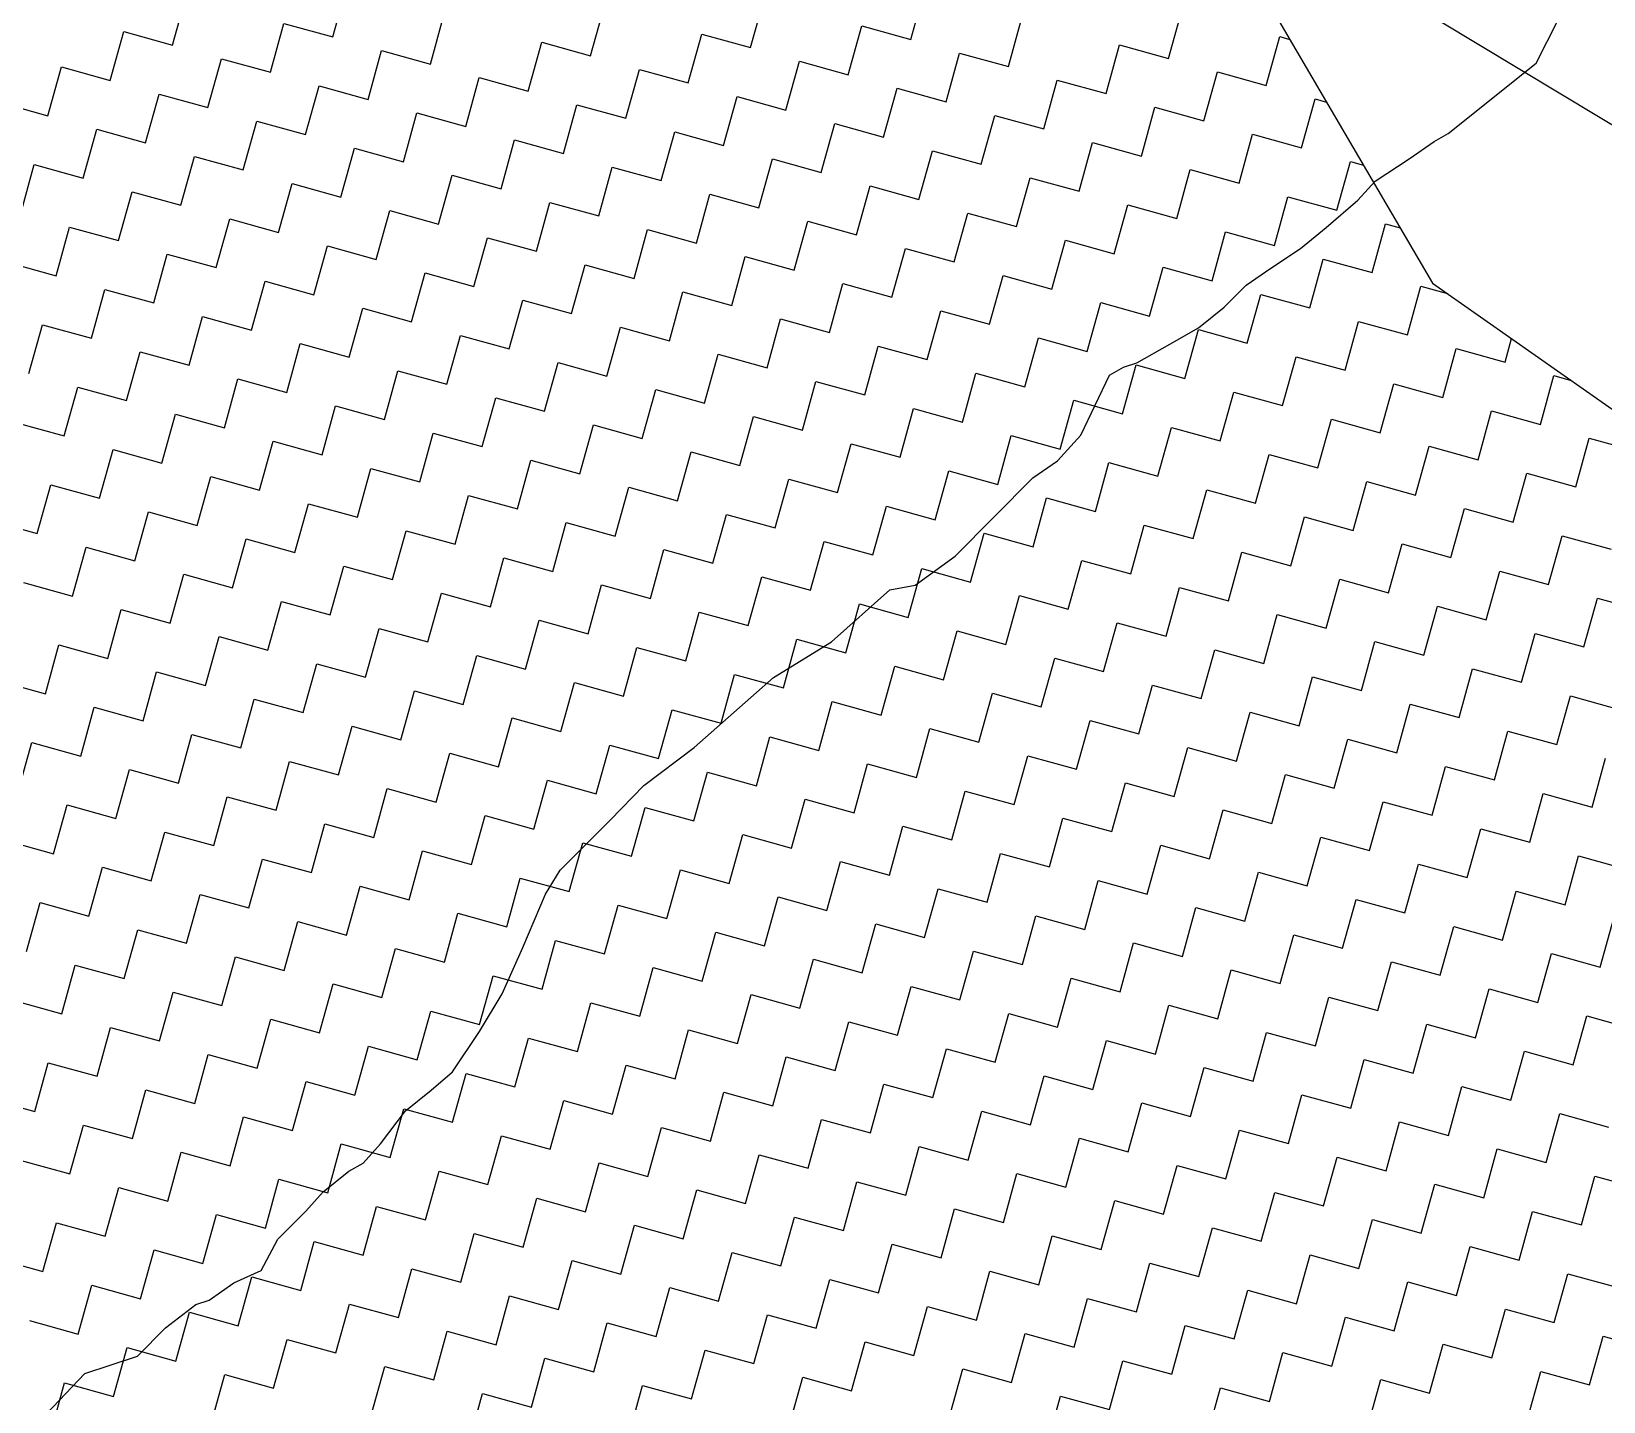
# Model space of a CAD drawing. Header units: metres. Extents: x 291974 to 293244, y 2020596 to 2023640.
# Drawn here: x 292613.8 to 292691.4, y 2022575.3 to 2022642.9 of the extents above; entities that cross this region are included whole.
import ezdxf

# ---------------------------------------------------------------- set-up
doc = ezdxf.new("R2010")
doc.units = ezdxf.units.M
doc.header["$MEASUREMENT"] = 0
for name, color, linetype in [('LINE_WATER', 4, 'Continuous'), ('POLY_HATCH', 12, 'Continuous'), ('POLY_PARCEL', 6, 'Continuous')]:
    doc.layers.add(name, color=color, linetype=linetype)

msp = doc.modelspace()

# ---------------------------------------------------------------- linework, layer by layer
at = {"layer": 'LINE_WATER'}
for p, q in [((292688.04, 2022641.295), (292689.788, 2022644.754)), ((292683.708, 2022637.828), (292688.04, 2022641.295)), ((292681.786, 2022636.587), (292683.006, 2022637.431)), ((292683.006, 2022637.431), (292683.708, 2022637.828)), ((292680.097, 2022635.478), (292681.786, 2022636.587)), ((292679.243, 2022634.532), (292680.097, 2022635.478)), ((292677.687, 2022633.189), (292679.243, 2022634.532)), ((292676.415, 2022632.161), (292677.687, 2022633.189)), ((292674.961, 2022631.184), (292676.415, 2022632.161)), ((292673.74, 2022630.34), (292674.961, 2022631.184)), ((292672.652, 2022629.261), (292673.74, 2022630.34)), ((292671.38, 2022628.234), (292672.652, 2022629.261)), ((292669.977, 2022627.44), (292671.38, 2022628.234)), ((292668.339, 2022626.514), (292669.977, 2022627.44)), ((292667.688, 2022626.301), (292668.339, 2022626.514)), ((292665.573, 2022622.944), (292666.986, 2022625.904)), ((292666.986, 2022625.904), (292667.688, 2022626.301)), ((292664.434, 2022621.682), (292665.573, 2022622.944)), ((292663.213, 2022620.838), (292664.434, 2022621.682)), ((292659.379, 2022616.972), (292663.213, 2022620.838)), ((292657.406, 2022615.548), (292659.379, 2022616.972)), ((292653.276, 2022612.75), (292656.155, 2022615.303)), ((292656.155, 2022615.303), (292657.406, 2022615.548)), ((292650.418, 2022610.979), (292653.276, 2022612.75)), ((292646.502, 2022607.531), (292650.418, 2022610.979)), ((292644.01, 2022605.659), (292646.502, 2022607.531)), ((292642.352, 2022603.949), (292644.01, 2022605.659)), ((292639.891, 2022601.477), (292642.352, 2022603.949)), ((292639.169, 2022600.297), (292639.891, 2022601.477)), ((292638.041, 2022597.653), (292639.169, 2022600.297)), ((292637.015, 2022595.374), (292638.041, 2022597.653)), ((292635.907, 2022593.513), (292637.015, 2022595.374)), ((292634.565, 2022591.519), (292635.907, 2022593.513)), ((292633.527, 2022590.624), (292634.565, 2022591.519)), ((292632.256, 2022589.596), (292633.527, 2022590.624)), ((292631.015, 2022587.969), (292632.256, 2022589.596)), ((292630.161, 2022587.023), (292631.015, 2022587.969)), ((292629.459, 2022586.626), (292630.161, 2022587.023)), ((292628.188, 2022585.598), (292629.459, 2022586.626)), ((292627.333, 2022584.652), (292628.188, 2022585.598)), ((292625.96, 2022583.258), (292627.333, 2022584.652)), ((292625.137, 2022581.712), (292625.96, 2022583.258)), ((292623.784, 2022581.102), (292625.137, 2022581.712)), ((292622.563, 2022580.257), (292623.784, 2022581.102)), ((292620.407, 2022578.884), (292621.912, 2022580.043)), ((292621.912, 2022580.043), (292622.563, 2022580.257)), ((292619.034, 2022577.49), (292620.407, 2022578.884)), ((292616.429, 2022576.635), (292619.034, 2022577.49)), ((292613.917, 2022573.98), (292616.429, 2022576.635))]:
    msp.add_line(p, q, dxfattribs=at)
at = {"layer": 'POLY_HATCH'}
for p, q in [((292669.034, 2022654.172), (292682.936, 2022630.449)), ((292682.936, 2022630.449), (292719.738, 2022604.589))]:
    msp.add_line(p, q, dxfattribs=at)
at = {"layer": 'POLY_HATCH', "linetype": 'Continuous'}
for p, q in [((292620.762, 2022642.189), (292621.431, 2022644.599)), ((292628.662, 2022642.593), (292629.331, 2022645.004)), ((292649.283, 2022642.066), (292649.952, 2022644.476)), ((292657.183, 2022642.471), (292657.851, 2022644.881)), ((292633.483, 2022641.256), (292634.152, 2022643.667)), ((292641.383, 2022641.661), (292642.052, 2022644.072)), ((292662.004, 2022641.134), (292662.672, 2022643.544)), ((292669.904, 2022641.539), (292670.572, 2022643.949)), ((292617.683, 2022640.447), (292618.352, 2022642.857)), ((292618.352, 2022642.857), (292620.762, 2022642.189)), ((292625.583, 2022640.852), (292626.252, 2022643.262)), ((292626.252, 2022643.262), (292628.662, 2022642.593)), ((292646.204, 2022640.324), (292646.873, 2022642.735)), ((292646.873, 2022642.735), (292649.283, 2022642.066)), ((292654.104, 2022640.729), (292654.772, 2022643.139)), ((292654.772, 2022643.139), (292657.183, 2022642.471)), ((292638.304, 2022639.919), (292638.973, 2022642.33)), ((292638.973, 2022642.33), (292641.383, 2022641.661)), ((292666.825, 2022639.797), (292667.493, 2022642.207)), ((292667.493, 2022642.207), (292669.904, 2022641.539)), ((292674.725, 2022640.202), (292675.393, 2022642.612)), ((292675.393, 2022642.612), (292675.889, 2022642.475)), ((292622.504, 2022639.11), (292623.173, 2022641.52)), ((292623.173, 2022641.52), (292625.583, 2022640.852)), ((292630.404, 2022639.514), (292631.073, 2022641.925)), ((292631.073, 2022641.925), (292633.483, 2022641.256)), ((292651.025, 2022638.987), (292651.693, 2022641.397)), ((292651.693, 2022641.397), (292654.104, 2022640.729)), ((292658.925, 2022639.392), (292659.593, 2022641.802)), ((292659.593, 2022641.802), (292662.004, 2022641.134)), ((292614.604, 2022638.705), (292615.273, 2022641.115)), ((292615.273, 2022641.115), (292617.683, 2022640.447)), ((292635.225, 2022638.177), (292635.894, 2022640.588)), ((292635.894, 2022640.588), (292638.304, 2022639.919)), ((292643.125, 2022638.582), (292643.794, 2022640.993)), ((292643.794, 2022640.993), (292646.204, 2022640.324)), ((292663.746, 2022638.055), (292664.414, 2022640.465)), ((292664.414, 2022640.465), (292666.825, 2022639.797)), ((292671.646, 2022638.46), (292672.314, 2022640.87)), ((292672.314, 2022640.87), (292674.725, 2022640.202)), ((292619.425, 2022637.368), (292620.094, 2022639.778)), ((292620.094, 2022639.778), (292622.504, 2022639.11)), ((292627.325, 2022637.773), (292627.994, 2022640.183)), ((292627.994, 2022640.183), (292630.404, 2022639.514)), ((292647.946, 2022637.245), (292648.614, 2022639.656)), ((292648.614, 2022639.656), (292651.025, 2022638.987)), ((292655.846, 2022637.65), (292656.514, 2022640.06)), ((292656.514, 2022640.06), (292658.925, 2022639.392)), ((292612.194, 2022639.373), (292614.604, 2022638.705)), ((292632.146, 2022636.435), (292632.815, 2022638.846)), ((292632.815, 2022638.846), (292635.225, 2022638.177)), ((292640.046, 2022636.84), (292640.715, 2022639.251)), ((292640.715, 2022639.251), (292643.125, 2022638.582)), ((292668.567, 2022636.718), (292669.235, 2022639.128)), ((292669.235, 2022639.128), (292671.646, 2022638.46)), ((292676.467, 2022637.123), (292677.135, 2022639.533)), ((292677.135, 2022639.533), (292677.705, 2022639.375)), ((292624.246, 2022636.031), (292624.915, 2022638.441)), ((292624.915, 2022638.441), (292627.325, 2022637.773)), ((292652.767, 2022635.908), (292653.435, 2022638.318)), ((292653.435, 2022638.318), (292655.846, 2022637.65)), ((292660.667, 2022636.313), (292661.335, 2022638.723)), ((292661.335, 2022638.723), (292663.746, 2022638.055)), ((292616.346, 2022635.626), (292617.015, 2022638.036)), ((292617.015, 2022638.036), (292619.425, 2022637.368)), ((292636.967, 2022635.098), (292637.636, 2022637.509)), ((292637.636, 2022637.509), (292640.046, 2022636.84)), ((292644.867, 2022635.503), (292645.535, 2022637.914)), ((292645.535, 2022637.914), (292647.946, 2022637.245)), ((292665.488, 2022634.976), (292666.156, 2022637.386)), ((292666.156, 2022637.386), (292668.567, 2022636.718)), ((292673.388, 2022635.381), (292674.056, 2022637.791)), ((292674.056, 2022637.791), (292676.467, 2022637.123)), ((292621.167, 2022634.289), (292621.836, 2022636.699)), ((292621.836, 2022636.699), (292624.246, 2022636.031)), ((292629.067, 2022634.694), (292629.736, 2022637.104)), ((292629.736, 2022637.104), (292632.146, 2022636.435)), ((292649.688, 2022634.166), (292650.356, 2022636.577)), ((292650.356, 2022636.577), (292652.767, 2022635.908)), ((292657.588, 2022634.571), (292658.256, 2022636.981)), ((292658.256, 2022636.981), (292660.667, 2022636.313)), ((292613.267, 2022633.884), (292613.936, 2022636.294)), ((292613.936, 2022636.294), (292616.346, 2022635.626)), ((292633.888, 2022633.356), (292634.557, 2022635.767)), ((292634.557, 2022635.767), (292636.967, 2022635.098)), ((292641.788, 2022633.761), (292642.456, 2022636.172)), ((292642.456, 2022636.172), (292644.867, 2022635.503)), ((292670.309, 2022633.639), (292670.977, 2022636.049)), ((292670.977, 2022636.049), (292673.388, 2022635.381)), ((292678.209, 2022634.044), (292678.877, 2022636.454)), ((292678.877, 2022636.454), (292679.522, 2022636.275)), ((292625.988, 2022632.952), (292626.657, 2022635.362)), ((292626.657, 2022635.362), (292629.067, 2022634.694)), ((292654.509, 2022632.829), (292655.177, 2022635.239)), ((292655.177, 2022635.239), (292657.588, 2022634.571)), ((292662.409, 2022633.234), (292663.077, 2022635.644)), ((292663.077, 2022635.644), (292665.488, 2022634.976)), ((292618.088, 2022632.547), (292618.757, 2022634.957)), ((292618.757, 2022634.957), (292621.167, 2022634.289)), ((292638.709, 2022632.019), (292639.377, 2022634.43)), ((292639.377, 2022634.43), (292641.788, 2022633.761)), ((292646.609, 2022632.424), (292647.277, 2022634.835)), ((292647.277, 2022634.835), (292649.688, 2022634.166)), ((292667.23, 2022631.897), (292667.898, 2022634.307)), ((292667.898, 2022634.307), (292670.309, 2022633.639)), ((292675.13, 2022632.302), (292675.798, 2022634.712)), ((292675.798, 2022634.712), (292678.209, 2022634.044)), ((292622.909, 2022631.21), (292623.578, 2022633.62)), ((292623.578, 2022633.62), (292625.988, 2022632.952)), ((292630.809, 2022631.615), (292631.478, 2022634.025)), ((292631.478, 2022634.025), (292633.888, 2022633.356)), ((292651.43, 2022631.087), (292652.098, 2022633.498)), ((292652.098, 2022633.498), (292654.509, 2022632.829)), ((292659.33, 2022631.492), (292659.998, 2022633.902)), ((292659.998, 2022633.902), (292662.409, 2022633.234)), ((292615.009, 2022630.805), (292615.678, 2022633.215)), ((292615.678, 2022633.215), (292618.088, 2022632.547)), ((292635.63, 2022630.277), (292636.298, 2022632.688)), ((292636.298, 2022632.688), (292638.709, 2022632.019)), ((292643.53, 2022630.682), (292644.198, 2022633.093)), ((292644.198, 2022633.093), (292646.609, 2022632.424)), ((292672.051, 2022630.56), (292672.719, 2022632.97)), ((292672.719, 2022632.97), (292675.13, 2022632.302)), ((292679.95, 2022630.965), (292680.619, 2022633.375)), ((292680.619, 2022633.375), (292681.338, 2022633.176)), ((292619.83, 2022629.468), (292620.499, 2022631.878)), ((292620.499, 2022631.878), (292622.909, 2022631.21)), ((292627.73, 2022629.873), (292628.399, 2022632.283)), ((292628.399, 2022632.283), (292630.809, 2022631.615)), ((292656.251, 2022629.75), (292656.919, 2022632.16)), ((292656.919, 2022632.16), (292659.33, 2022631.492)), ((292664.151, 2022630.155), (292664.819, 2022632.565)), ((292664.819, 2022632.565), (292667.23, 2022631.897)), ((292612.599, 2022631.473), (292615.009, 2022630.805)), ((292640.451, 2022628.94), (292641.119, 2022631.351)), ((292641.119, 2022631.351), (292643.53, 2022630.682)), ((292648.351, 2022629.345), (292649.019, 2022631.756)), ((292649.019, 2022631.756), (292651.43, 2022631.087)), ((292668.972, 2022628.818), (292669.64, 2022631.228)), ((292669.64, 2022631.228), (292672.051, 2022630.56)), ((292676.871, 2022629.223), (292677.54, 2022631.633)), ((292677.54, 2022631.633), (292679.95, 2022630.965)), ((292624.651, 2022628.131), (292625.32, 2022630.541)), ((292625.32, 2022630.541), (292627.73, 2022629.873)), ((292632.551, 2022628.536), (292633.219, 2022630.946)), ((292633.219, 2022630.946), (292635.63, 2022630.277)), ((292653.172, 2022628.008), (292653.84, 2022630.419)), ((292653.84, 2022630.419), (292656.251, 2022629.75)), ((292661.072, 2022628.413), (292661.74, 2022630.823)), ((292661.74, 2022630.823), (292664.151, 2022630.155)), ((292616.751, 2022627.726), (292617.42, 2022630.136)), ((292617.42, 2022630.136), (292619.83, 2022629.468)), ((292637.372, 2022627.198), (292638.04, 2022629.609)), ((292638.04, 2022629.609), (292640.451, 2022628.94)), ((292645.272, 2022627.603), (292645.94, 2022630.014)), ((292645.94, 2022630.014), (292648.351, 2022629.345)), ((292673.792, 2022627.481), (292674.461, 2022629.891)), ((292674.461, 2022629.891), (292676.871, 2022629.223)), ((292681.692, 2022627.886), (292682.361, 2022630.296)), ((292682.361, 2022630.296), (292683.671, 2022629.933)), ((292621.572, 2022626.389), (292622.241, 2022628.799)), ((292622.241, 2022628.799), (292624.651, 2022628.131)), ((292629.472, 2022626.794), (292630.14, 2022629.204)), ((292630.14, 2022629.204), (292632.551, 2022628.536)), ((292657.993, 2022626.671), (292658.661, 2022629.081)), ((292658.661, 2022629.081), (292661.072, 2022628.413)), ((292665.893, 2022627.076), (292666.561, 2022629.486)), ((292666.561, 2022629.486), (292668.972, 2022628.818)), ((292613.672, 2022625.984), (292614.341, 2022628.394)), ((292614.341, 2022628.394), (292616.751, 2022627.726)), ((292642.193, 2022625.861), (292642.861, 2022628.272)), ((292642.861, 2022628.272), (292645.272, 2022627.603)), ((292650.093, 2022626.266), (292650.761, 2022628.677)), ((292650.761, 2022628.677), (292653.172, 2022628.008)), ((292670.713, 2022625.739), (292671.382, 2022628.149)), ((292671.382, 2022628.149), (292673.792, 2022627.481)), ((292678.613, 2022626.144), (292679.282, 2022628.554)), ((292679.282, 2022628.554), (292681.692, 2022627.886)), ((292626.393, 2022625.052), (292627.061, 2022627.462)), ((292627.061, 2022627.462), (292629.472, 2022626.794)), ((292634.293, 2022625.457), (292634.961, 2022627.867)), ((292634.961, 2022627.867), (292637.372, 2022627.198)), ((292654.914, 2022624.929), (292655.582, 2022627.34)), ((292655.582, 2022627.34), (292657.993, 2022626.671)), ((292662.814, 2022625.334), (292663.482, 2022627.744)), ((292663.482, 2022627.744), (292665.893, 2022627.076)), ((292683.434, 2022624.807), (292684.103, 2022627.217)), ((292684.103, 2022627.217), (292686.513, 2022626.548)), ((292686.513, 2022626.548), (292686.835, 2022627.709)), ((292618.493, 2022624.647), (292619.162, 2022627.057)), ((292619.162, 2022627.057), (292621.572, 2022626.389)), ((292639.114, 2022624.119), (292639.782, 2022626.53)), ((292639.782, 2022626.53), (292642.193, 2022625.861)), ((292647.014, 2022624.524), (292647.682, 2022626.935)), ((292647.682, 2022626.935), (292650.093, 2022626.266)), ((292675.534, 2022624.402), (292676.203, 2022626.812)), ((292676.203, 2022626.812), (292678.613, 2022626.144)), ((292623.314, 2022623.31), (292623.982, 2022625.72)), ((292623.982, 2022625.72), (292626.393, 2022625.052)), ((292631.214, 2022623.715), (292631.882, 2022626.125)), ((292631.882, 2022626.125), (292634.293, 2022625.457)), ((292659.735, 2022623.592), (292660.403, 2022626.002)), ((292660.403, 2022626.002), (292662.814, 2022625.334)), ((292667.634, 2022623.997), (292668.303, 2022626.407)), ((292668.303, 2022626.407), (292670.713, 2022625.739)), ((292688.255, 2022623.469), (292688.924, 2022625.88)), ((292688.924, 2022625.88), (292689.774, 2022625.644)), ((292615.414, 2022622.905), (292616.083, 2022625.315)), ((292616.083, 2022625.315), (292618.493, 2022624.647)), ((292643.935, 2022622.782), (292644.603, 2022625.193)), ((292644.603, 2022625.193), (292647.014, 2022624.524)), ((292651.835, 2022623.187), (292652.503, 2022625.598)), ((292652.503, 2022625.598), (292654.914, 2022624.929)), ((292672.455, 2022622.66), (292673.124, 2022625.07)), ((292673.124, 2022625.07), (292675.534, 2022624.402)), ((292680.355, 2022623.065), (292681.024, 2022625.475)), ((292681.024, 2022625.475), (292683.434, 2022624.807)), ((292628.135, 2022621.973), (292628.803, 2022624.383)), ((292628.803, 2022624.383), (292631.214, 2022623.715)), ((292636.035, 2022622.378), (292636.703, 2022624.788)), ((292636.703, 2022624.788), (292639.114, 2022624.119)), ((292656.656, 2022621.85), (292657.324, 2022624.261)), ((292657.324, 2022624.261), (292659.735, 2022623.592)), ((292664.555, 2022622.255), (292665.224, 2022624.665)), ((292665.224, 2022624.665), (292667.634, 2022623.997)), ((292685.176, 2022621.728), (292685.845, 2022624.138)), ((292685.845, 2022624.138), (292688.255, 2022623.469)), ((292613.004, 2022623.573), (292615.414, 2022622.905)), ((292620.235, 2022621.568), (292620.903, 2022623.978)), ((292620.903, 2022623.978), (292623.314, 2022623.31)), ((292640.856, 2022621.04), (292641.524, 2022623.451)), ((292641.524, 2022623.451), (292643.935, 2022622.782)), ((292648.756, 2022621.445), (292649.424, 2022623.856)), ((292649.424, 2022623.856), (292651.835, 2022623.187)), ((292677.276, 2022621.323), (292677.945, 2022623.733)), ((292677.945, 2022623.733), (292680.355, 2022623.065)), ((292625.056, 2022620.231), (292625.724, 2022622.641)), ((292625.724, 2022622.641), (292628.135, 2022621.973)), ((292632.956, 2022620.636), (292633.624, 2022623.046)), ((292633.624, 2022623.046), (292636.035, 2022622.378)), ((292661.476, 2022620.513), (292662.145, 2022622.923)), ((292662.145, 2022622.923), (292664.555, 2022622.255)), ((292669.376, 2022620.918), (292670.045, 2022623.328)), ((292670.045, 2022623.328), (292672.455, 2022622.66)), ((292689.997, 2022620.39), (292690.666, 2022622.801)), ((292690.666, 2022622.801), (292693.076, 2022622.132)), ((292617.156, 2022619.826), (292617.824, 2022622.236)), ((292617.824, 2022622.236), (292620.235, 2022621.568)), ((292645.677, 2022619.703), (292646.345, 2022622.114)), ((292646.345, 2022622.114), (292648.756, 2022621.445)), ((292653.577, 2022620.108), (292654.245, 2022622.519)), ((292654.245, 2022622.519), (292656.656, 2022621.85)), ((292674.197, 2022619.581), (292674.866, 2022621.991)), ((292674.866, 2022621.991), (292677.276, 2022621.323)), ((292682.097, 2022619.986), (292682.766, 2022622.396)), ((292682.766, 2022622.396), (292685.176, 2022621.728)), ((292629.877, 2022618.894), (292630.545, 2022621.304)), ((292630.545, 2022621.304), (292632.956, 2022620.636)), ((292637.777, 2022619.299), (292638.445, 2022621.709)), ((292638.445, 2022621.709), (292640.856, 2022621.04)), ((292658.397, 2022618.771), (292659.066, 2022621.182)), ((292659.066, 2022621.182), (292661.476, 2022620.513)), ((292666.297, 2022619.176), (292666.966, 2022621.586)), ((292666.966, 2022621.586), (292669.376, 2022620.918)), ((292686.918, 2022618.649), (292687.587, 2022621.059)), ((292687.587, 2022621.059), (292689.997, 2022620.39)), ((292614.077, 2022618.084), (292614.745, 2022620.494)), ((292614.745, 2022620.494), (292617.156, 2022619.826)), ((292621.977, 2022618.489), (292622.645, 2022620.899)), ((292622.645, 2022620.899), (292625.056, 2022620.231)), ((292642.598, 2022617.961), (292643.266, 2022620.372)), ((292643.266, 2022620.372), (292645.677, 2022619.703)), ((292650.498, 2022618.366), (292651.166, 2022620.777)), ((292651.166, 2022620.777), (292653.577, 2022620.108)), ((292671.118, 2022617.839), (292671.787, 2022620.249)), ((292671.787, 2022620.249), (292674.197, 2022619.581)), ((292679.018, 2022618.244), (292679.687, 2022620.654)), ((292679.687, 2022620.654), (292682.097, 2022619.986)), ((292626.798, 2022617.152), (292627.466, 2022619.562)), ((292627.466, 2022619.562), (292629.877, 2022618.894)), ((292634.698, 2022617.557), (292635.366, 2022619.967)), ((292635.366, 2022619.967), (292637.777, 2022619.299)), ((292663.218, 2022617.434), (292663.887, 2022619.844)), ((292663.887, 2022619.844), (292666.297, 2022619.176)), ((292611.666, 2022618.753), (292614.077, 2022618.084)), ((292618.898, 2022616.747), (292619.566, 2022619.157)), ((292619.566, 2022619.157), (292621.977, 2022618.489)), ((292647.419, 2022616.624), (292648.087, 2022619.035)), ((292648.087, 2022619.035), (292650.498, 2022618.366)), ((292655.318, 2022617.029), (292655.987, 2022619.44)), ((292655.987, 2022619.44), (292658.397, 2022618.771)), ((292675.939, 2022616.502), (292676.608, 2022618.912)), ((292676.608, 2022618.912), (292679.018, 2022618.244)), ((292683.839, 2022616.907), (292684.508, 2022619.317)), ((292684.508, 2022619.317), (292686.918, 2022618.649)), ((292631.619, 2022615.815), (292632.287, 2022618.225)), ((292632.287, 2022618.225), (292634.698, 2022617.557)), ((292639.519, 2022616.22), (292640.187, 2022618.63)), ((292640.187, 2022618.63), (292642.598, 2022617.961)), ((292660.139, 2022615.692), (292660.808, 2022618.103)), ((292660.808, 2022618.103), (292663.218, 2022617.434)), ((292668.039, 2022616.097), (292668.708, 2022618.507)), ((292668.708, 2022618.507), (292671.118, 2022617.839)), ((292688.66, 2022615.57), (292689.329, 2022617.98)), ((292689.329, 2022617.98), (292691.739, 2022617.311)), ((292615.819, 2022615.005), (292616.487, 2022617.415)), ((292616.487, 2022617.415), (292618.898, 2022616.747)), ((292623.719, 2022615.41), (292624.387, 2022617.82)), ((292624.387, 2022617.82), (292626.798, 2022617.152)), ((292644.34, 2022614.882), (292645.008, 2022617.293)), ((292645.008, 2022617.293), (292647.419, 2022616.624)), ((292652.239, 2022615.287), (292652.908, 2022617.698)), ((292652.908, 2022617.698), (292655.318, 2022617.029)), ((292672.86, 2022614.76), (292673.529, 2022617.17)), ((292673.529, 2022617.17), (292675.939, 2022616.502)), ((292680.76, 2022615.165), (292681.429, 2022617.575)), ((292681.429, 2022617.575), (292683.839, 2022616.907)), ((292628.54, 2022614.073), (292629.208, 2022616.483)), ((292629.208, 2022616.483), (292631.619, 2022615.815)), ((292636.44, 2022614.478), (292637.108, 2022616.888)), ((292637.108, 2022616.888), (292639.519, 2022616.22)), ((292657.06, 2022613.95), (292657.729, 2022616.361)), ((292657.729, 2022616.361), (292660.139, 2022615.692)), ((292664.96, 2022614.355), (292665.629, 2022616.765)), ((292665.629, 2022616.765), (292668.039, 2022616.097)), ((292613.408, 2022615.674), (292615.819, 2022615.005)), ((292620.64, 2022613.668), (292621.308, 2022616.078)), ((292621.308, 2022616.078), (292623.719, 2022615.41)), ((292649.16, 2022613.545), (292649.829, 2022615.956)), ((292649.829, 2022615.956), (292652.239, 2022615.287)), ((292677.681, 2022613.423), (292678.35, 2022615.833)), ((292678.35, 2022615.833), (292680.76, 2022615.165)), ((292685.581, 2022613.828), (292686.25, 2022616.238)), ((292686.25, 2022616.238), (292688.66, 2022615.57)), ((292633.361, 2022612.736), (292634.029, 2022615.146)), ((292634.029, 2022615.146), (292636.44, 2022614.478)), ((292641.261, 2022613.141), (292641.929, 2022615.551)), ((292641.929, 2022615.551), (292644.34, 2022614.882)), ((292661.881, 2022612.613), (292662.55, 2022615.024)), ((292662.55, 2022615.024), (292664.96, 2022614.355)), ((292669.781, 2022613.018), (292670.45, 2022615.428)), ((292670.45, 2022615.428), (292672.86, 2022614.76)), ((292690.402, 2022612.491), (292691.07, 2022614.901)), ((292691.07, 2022614.901), (292693.481, 2022614.232)), ((292617.561, 2022611.926), (292618.229, 2022614.336)), ((292618.229, 2022614.336), (292620.64, 2022613.668)), ((292625.461, 2022612.331), (292626.129, 2022614.741)), ((292626.129, 2022614.741), (292628.54, 2022614.073)), ((292646.081, 2022611.803), (292646.75, 2022614.214)), ((292646.75, 2022614.214), (292649.16, 2022613.545)), ((292653.981, 2022612.208), (292654.65, 2022614.619)), ((292654.65, 2022614.619), (292657.06, 2022613.95)), ((292674.602, 2022611.681), (292675.271, 2022614.091)), ((292675.271, 2022614.091), (292677.681, 2022613.423)), ((292682.502, 2022612.086), (292683.171, 2022614.496)), ((292683.171, 2022614.496), (292685.581, 2022613.828)), ((292630.282, 2022610.994), (292630.95, 2022613.404)), ((292630.95, 2022613.404), (292633.361, 2022612.736)), ((292638.182, 2022611.399), (292638.85, 2022613.809)), ((292638.85, 2022613.809), (292641.261, 2022613.141)), ((292658.802, 2022610.871), (292659.471, 2022613.282)), ((292659.471, 2022613.282), (292661.881, 2022612.613)), ((292666.702, 2022611.276), (292667.371, 2022613.686)), ((292667.371, 2022613.686), (292669.781, 2022613.018)), ((292614.482, 2022610.184), (292615.15, 2022612.595)), ((292615.15, 2022612.595), (292617.561, 2022611.926)), ((292622.382, 2022610.589), (292623.05, 2022612.999)), ((292623.05, 2022612.999), (292625.461, 2022612.331)), ((292643.002, 2022610.062), (292643.671, 2022612.472)), ((292643.671, 2022612.472), (292646.081, 2022611.803)), ((292650.902, 2022610.466), (292651.571, 2022612.877)), ((292651.571, 2022612.877), (292653.981, 2022612.208)), ((292679.423, 2022610.344), (292680.092, 2022612.754)), ((292680.092, 2022612.754), (292682.502, 2022612.086)), ((292687.323, 2022610.749), (292687.991, 2022613.159)), ((292687.991, 2022613.159), (292690.402, 2022612.491)), ((292635.103, 2022609.657), (292635.771, 2022612.067)), ((292635.771, 2022612.067), (292638.182, 2022611.399)), ((292663.623, 2022609.534), (292664.292, 2022611.945)), ((292664.292, 2022611.945), (292666.702, 2022611.276)), ((292671.523, 2022609.939), (292672.192, 2022612.349)), ((292672.192, 2022612.349), (292674.602, 2022611.681)), ((292619.303, 2022608.847), (292619.971, 2022611.257)), ((292619.971, 2022611.257), (292622.382, 2022610.589)), ((292627.203, 2022609.252), (292627.871, 2022611.662)), ((292627.871, 2022611.662), (292630.282, 2022610.994)), ((292647.823, 2022608.724), (292648.492, 2022611.135)), ((292648.492, 2022611.135), (292650.902, 2022610.466)), ((292655.723, 2022609.129), (292656.392, 2022611.54)), ((292656.392, 2022611.54), (292658.802, 2022610.871)), ((292676.344, 2022608.602), (292677.013, 2022611.012)), ((292677.013, 2022611.012), (292679.423, 2022610.344)), ((292684.244, 2022609.007), (292684.912, 2022611.417)), ((292684.912, 2022611.417), (292687.323, 2022610.749)), ((292612.071, 2022610.853), (292614.482, 2022610.184)), ((292632.024, 2022607.915), (292632.692, 2022610.325)), ((292632.692, 2022610.325), (292635.103, 2022609.657)), ((292639.923, 2022608.32), (292640.592, 2022610.73)), ((292640.592, 2022610.73), (292643.002, 2022610.062)), ((292660.544, 2022607.792), (292661.213, 2022610.203)), ((292661.213, 2022610.203), (292663.623, 2022609.534)), ((292668.444, 2022608.197), (292669.113, 2022610.607)), ((292669.113, 2022610.607), (292671.523, 2022609.939)), ((292616.224, 2022607.105), (292616.892, 2022609.516)), ((292616.892, 2022609.516), (292619.303, 2022608.847)), ((292624.124, 2022607.51), (292624.792, 2022609.92)), ((292624.792, 2022609.92), (292627.203, 2022609.252)), ((292644.744, 2022606.983), (292645.413, 2022609.393)), ((292645.413, 2022609.393), (292647.823, 2022608.724)), ((292652.644, 2022607.387), (292653.313, 2022609.798)), ((292653.313, 2022609.798), (292655.723, 2022609.129)), ((292681.165, 2022607.265), (292681.833, 2022609.675)), ((292681.833, 2022609.675), (292684.244, 2022609.007)), ((292689.065, 2022607.67), (292689.733, 2022610.08)), ((292689.733, 2022610.08), (292692.144, 2022609.412)), ((292636.844, 2022606.578), (292637.513, 2022608.988)), ((292637.513, 2022608.988), (292639.923, 2022608.32)), ((292665.365, 2022606.455), (292666.034, 2022608.866)), ((292666.034, 2022608.866), (292668.444, 2022608.197)), ((292673.265, 2022606.86), (292673.934, 2022609.27)), ((292673.934, 2022609.27), (292676.344, 2022608.602)), ((292621.045, 2022605.768), (292621.713, 2022608.178)), ((292621.713, 2022608.178), (292624.124, 2022607.51)), ((292628.945, 2022606.173), (292629.613, 2022608.583)), ((292629.613, 2022608.583), (292632.024, 2022607.915)), ((292649.565, 2022605.645), (292650.234, 2022608.056)), ((292650.234, 2022608.056), (292652.644, 2022607.387)), ((292657.465, 2022606.05), (292658.134, 2022608.461)), ((292658.134, 2022608.461), (292660.544, 2022607.792)), ((292678.086, 2022605.523), (292678.754, 2022607.933)), ((292678.754, 2022607.933), (292681.165, 2022607.265)), ((292685.986, 2022605.928), (292686.654, 2022608.338)), ((292686.654, 2022608.338), (292689.065, 2022607.67)), ((292613.145, 2022605.363), (292613.813, 2022607.774)), ((292613.813, 2022607.774), (292616.224, 2022607.105)), ((292633.765, 2022604.836), (292634.434, 2022607.246)), ((292634.434, 2022607.246), (292636.844, 2022606.578)), ((292641.665, 2022605.241), (292642.334, 2022607.651)), ((292642.334, 2022607.651), (292644.744, 2022606.983)), ((292662.286, 2022604.713), (292662.955, 2022607.124)), ((292662.955, 2022607.124), (292665.365, 2022606.455)), ((292670.186, 2022605.118), (292670.855, 2022607.528)), ((292670.855, 2022607.528), (292673.265, 2022606.86)), ((292617.966, 2022604.026), (292618.634, 2022606.437)), ((292618.634, 2022606.437), (292621.045, 2022605.768)), ((292625.866, 2022604.431), (292626.534, 2022606.841)), ((292626.534, 2022606.841), (292628.945, 2022606.173)), ((292646.486, 2022603.904), (292647.155, 2022606.314)), ((292647.155, 2022606.314), (292649.565, 2022605.645)), ((292654.386, 2022604.308), (292655.055, 2022606.719)), ((292655.055, 2022606.719), (292657.465, 2022606.05)), ((292682.907, 2022604.186), (292683.575, 2022606.596)), ((292683.575, 2022606.596), (292685.986, 2022605.928)), ((292690.807, 2022604.591), (292691.475, 2022607.001)), ((292630.686, 2022603.094), (292631.355, 2022605.504)), ((292631.355, 2022605.504), (292633.765, 2022604.836)), ((292638.586, 2022603.499), (292639.255, 2022605.909)), ((292639.255, 2022605.909), (292641.665, 2022605.241)), ((292667.107, 2022603.376), (292667.776, 2022605.787)), ((292667.776, 2022605.787), (292670.186, 2022605.118)), ((292675.007, 2022603.781), (292675.675, 2022606.191)), ((292675.675, 2022606.191), (292678.086, 2022605.523)), ((292622.787, 2022602.689), (292623.455, 2022605.099)), ((292623.455, 2022605.099), (292625.866, 2022604.431)), ((292651.307, 2022602.566), (292651.976, 2022604.977)), ((292651.976, 2022604.977), (292654.386, 2022604.308)), ((292659.207, 2022602.971), (292659.876, 2022605.382)), ((292659.876, 2022605.382), (292662.286, 2022604.713)), ((292679.828, 2022602.444), (292680.496, 2022604.854)), ((292680.496, 2022604.854), (292682.907, 2022604.186)), ((292687.728, 2022602.849), (292688.396, 2022605.259)), ((292688.396, 2022605.259), (292690.807, 2022604.591)), ((292614.887, 2022602.284), (292615.555, 2022604.695)), ((292615.555, 2022604.695), (292617.966, 2022604.026)), ((292635.507, 2022601.757), (292636.176, 2022604.167)), ((292636.176, 2022604.167), (292638.586, 2022603.499)), ((292643.407, 2022602.162), (292644.076, 2022604.572)), ((292644.076, 2022604.572), (292646.486, 2022603.904)), ((292664.028, 2022601.634), (292664.697, 2022604.045)), ((292664.697, 2022604.045), (292667.107, 2022603.376)), ((292671.928, 2022602.039), (292672.596, 2022604.449)), ((292672.596, 2022604.449), (292675.007, 2022603.781)), ((292619.708, 2022600.947), (292620.376, 2022603.358)), ((292620.376, 2022603.358), (292622.787, 2022602.689)), ((292627.607, 2022601.352), (292628.276, 2022603.762)), ((292628.276, 2022603.762), (292630.686, 2022603.094)), ((292648.228, 2022600.825), (292648.897, 2022603.235)), ((292648.897, 2022603.235), (292651.307, 2022602.566)), ((292656.128, 2022601.229), (292656.797, 2022603.64)), ((292656.797, 2022603.64), (292659.207, 2022602.971)), ((292684.649, 2022601.107), (292685.317, 2022603.517)), ((292685.317, 2022603.517), (292687.728, 2022602.849)), ((292612.476, 2022602.953), (292614.887, 2022602.284)), ((292632.428, 2022600.015), (292633.097, 2022602.425)), ((292633.097, 2022602.425), (292635.507, 2022601.757)), ((292640.328, 2022600.42), (292640.997, 2022602.83)), ((292640.997, 2022602.83), (292643.407, 2022602.162)), ((292668.849, 2022600.297), (292669.517, 2022602.708)), ((292669.517, 2022602.708), (292671.928, 2022602.039)), ((292676.749, 2022600.702), (292677.417, 2022603.112)), ((292677.417, 2022603.112), (292679.828, 2022602.444)), ((292616.629, 2022599.205), (292617.297, 2022601.616)), ((292617.297, 2022601.616), (292619.708, 2022600.947)), ((292624.528, 2022599.61), (292625.197, 2022602.02)), ((292625.197, 2022602.02), (292627.607, 2022601.352)), ((292653.049, 2022599.487), (292653.718, 2022601.898)), ((292653.718, 2022601.898), (292656.128, 2022601.229)), ((292660.949, 2022599.892), (292661.618, 2022602.303)), ((292661.618, 2022602.303), (292664.028, 2022601.634)), ((292681.57, 2022599.365), (292682.238, 2022601.775)), ((292682.238, 2022601.775), (292684.649, 2022601.107)), ((292689.47, 2022599.77), (292690.138, 2022602.18)), ((292690.138, 2022602.18), (292692.549, 2022601.512)), ((292637.249, 2022598.678), (292637.918, 2022601.088)), ((292637.918, 2022601.088), (292640.328, 2022600.42)), ((292645.149, 2022599.083), (292645.818, 2022601.493)), ((292645.818, 2022601.493), (292648.228, 2022600.825)), ((292665.77, 2022598.555), (292666.438, 2022600.966)), ((292666.438, 2022600.966), (292668.849, 2022600.297)), ((292673.67, 2022598.96), (292674.338, 2022601.37)), ((292674.338, 2022601.37), (292676.749, 2022600.702)), ((292621.449, 2022597.868), (292622.118, 2022600.279)), ((292622.118, 2022600.279), (292624.528, 2022599.61)), ((292629.349, 2022598.273), (292630.018, 2022600.683)), ((292630.018, 2022600.683), (292632.428, 2022600.015)), ((292649.97, 2022597.746), (292650.639, 2022600.156)), ((292650.639, 2022600.156), (292653.049, 2022599.487)), ((292657.87, 2022598.15), (292658.539, 2022600.561)), ((292658.539, 2022600.561), (292660.949, 2022599.892)), ((292686.391, 2022598.028), (292687.059, 2022600.438)), ((292687.059, 2022600.438), (292689.47, 2022599.77)), ((292613.55, 2022597.463), (292614.218, 2022599.874)), ((292614.218, 2022599.874), (292616.629, 2022599.205)), ((292634.17, 2022596.936), (292634.839, 2022599.346)), ((292634.839, 2022599.346), (292637.249, 2022598.678)), ((292642.07, 2022597.341), (292642.739, 2022599.751)), ((292642.739, 2022599.751), (292645.149, 2022599.083)), ((292670.591, 2022597.218), (292671.259, 2022599.629)), ((292671.259, 2022599.629), (292673.67, 2022598.96)), ((292678.491, 2022597.623), (292679.159, 2022600.033)), ((292679.159, 2022600.033), (292681.57, 2022599.365)), ((292618.37, 2022596.126), (292619.039, 2022598.537)), ((292619.039, 2022598.537), (292621.449, 2022597.868)), ((292626.27, 2022596.531), (292626.939, 2022598.941)), ((292626.939, 2022598.941), (292629.349, 2022598.273)), ((292654.791, 2022596.408), (292655.46, 2022598.819)), ((292655.46, 2022598.819), (292657.87, 2022598.15)), ((292662.691, 2022596.813), (292663.359, 2022599.224)), ((292663.359, 2022599.224), (292665.77, 2022598.555)), ((292683.312, 2022596.286), (292683.98, 2022598.696)), ((292683.98, 2022598.696), (292686.391, 2022598.028)), ((292691.212, 2022596.691), (292691.88, 2022599.101)), ((292638.991, 2022595.599), (292639.66, 2022598.009)), ((292639.66, 2022598.009), (292642.07, 2022597.341)), ((292646.891, 2022596.004), (292647.56, 2022598.414)), ((292647.56, 2022598.414), (292649.97, 2022597.746)), ((292667.512, 2022595.476), (292668.18, 2022597.887)), ((292668.18, 2022597.887), (292670.591, 2022597.218)), ((292675.412, 2022595.881), (292676.08, 2022598.291)), ((292676.08, 2022598.291), (292678.491, 2022597.623)), ((292623.191, 2022594.789), (292623.86, 2022597.2)), ((292623.86, 2022597.2), (292626.27, 2022596.531)), ((292631.091, 2022595.194), (292631.76, 2022597.604)), ((292631.76, 2022597.604), (292634.17, 2022596.936)), ((292651.712, 2022594.667), (292652.381, 2022597.077)), ((292652.381, 2022597.077), (292654.791, 2022596.408)), ((292659.612, 2022595.071), (292660.28, 2022597.482)), ((292660.28, 2022597.482), (292662.691, 2022596.813)), ((292680.233, 2022594.544), (292680.901, 2022596.954)), ((292680.901, 2022596.954), (292683.312, 2022596.286)), ((292688.133, 2022594.949), (292688.801, 2022597.359)), ((292688.801, 2022597.359), (292691.212, 2022596.691)), ((292615.291, 2022594.384), (292615.96, 2022596.795)), ((292615.96, 2022596.795), (292618.37, 2022596.126)), ((292635.912, 2022593.857), (292636.581, 2022596.267)), ((292636.581, 2022596.267), (292638.991, 2022595.599)), ((292643.812, 2022594.262), (292644.481, 2022596.672)), ((292644.481, 2022596.672), (292646.891, 2022596.004)), ((292672.333, 2022594.139), (292673.001, 2022596.55)), ((292673.001, 2022596.55), (292675.412, 2022595.881)), ((292620.112, 2022593.047), (292620.781, 2022595.458)), ((292620.781, 2022595.458), (292623.191, 2022594.789)), ((292628.012, 2022593.452), (292628.681, 2022595.862)), ((292628.681, 2022595.862), (292631.091, 2022595.194)), ((292656.533, 2022593.329), (292657.201, 2022595.74)), ((292657.201, 2022595.74), (292659.612, 2022595.071)), ((292664.433, 2022593.734), (292665.101, 2022596.145)), ((292665.101, 2022596.145), (292667.512, 2022595.476)), ((292685.054, 2022593.207), (292685.722, 2022595.617)), ((292685.722, 2022595.617), (292688.133, 2022594.949)), ((292612.881, 2022595.053), (292615.291, 2022594.384)), ((292640.733, 2022592.52), (292641.402, 2022594.93)), ((292641.402, 2022594.93), (292643.812, 2022594.262)), ((292648.633, 2022592.925), (292649.302, 2022595.335)), ((292649.302, 2022595.335), (292651.712, 2022594.667)), ((292669.254, 2022592.397), (292669.922, 2022594.808)), ((292669.922, 2022594.808), (292672.333, 2022594.139)), ((292677.154, 2022592.802), (292677.822, 2022595.212)), ((292677.822, 2022595.212), (292680.233, 2022594.544)), ((292624.933, 2022591.71), (292625.602, 2022594.121)), ((292625.602, 2022594.121), (292628.012, 2022593.452)), ((292632.833, 2022592.115), (292633.502, 2022594.525)), ((292633.502, 2022594.525), (292635.912, 2022593.857)), ((292653.454, 2022591.588), (292654.122, 2022593.998)), ((292654.122, 2022593.998), (292656.533, 2022593.329)), ((292661.354, 2022591.992), (292662.022, 2022594.403)), ((292662.022, 2022594.403), (292664.433, 2022593.734)), ((292681.975, 2022591.465), (292682.643, 2022593.875)), ((292682.643, 2022593.875), (292685.054, 2022593.207)), ((292689.875, 2022591.87), (292690.543, 2022594.28)), ((292690.543, 2022594.28), (292692.954, 2022593.612)), ((292617.033, 2022591.305), (292617.702, 2022593.716)), ((292617.702, 2022593.716), (292620.112, 2022593.047)), ((292637.654, 2022590.778), (292638.323, 2022593.188)), ((292638.323, 2022593.188), (292640.733, 2022592.52)), ((292645.554, 2022591.183), (292646.223, 2022593.593)), ((292646.223, 2022593.593), (292648.633, 2022592.925)), ((292674.075, 2022591.06), (292674.743, 2022593.471)), ((292674.743, 2022593.471), (292677.154, 2022592.802)), ((292621.854, 2022589.968), (292622.523, 2022592.379)), ((292622.523, 2022592.379), (292624.933, 2022591.71)), ((292629.754, 2022590.373), (292630.423, 2022592.783)), ((292630.423, 2022592.783), (292632.833, 2022592.115)), ((292658.275, 2022590.25), (292658.943, 2022592.661)), ((292658.943, 2022592.661), (292661.354, 2022591.992)), ((292666.175, 2022590.655), (292666.843, 2022593.066)), ((292666.843, 2022593.066), (292669.254, 2022592.397)), ((292686.796, 2022590.128), (292687.464, 2022592.538)), ((292687.464, 2022592.538), (292689.875, 2022591.87)), ((292613.954, 2022589.563), (292614.623, 2022591.974)), ((292614.623, 2022591.974), (292617.033, 2022591.305)), ((292642.475, 2022589.441), (292643.144, 2022591.851)), ((292643.144, 2022591.851), (292645.554, 2022591.183)), ((292650.375, 2022589.846), (292651.043, 2022592.256)), ((292651.043, 2022592.256), (292653.454, 2022591.588)), ((292670.996, 2022589.318), (292671.664, 2022591.729)), ((292671.664, 2022591.729), (292674.075, 2022591.06)), ((292678.896, 2022589.723), (292679.564, 2022592.133)), ((292679.564, 2022592.133), (292681.975, 2022591.465)), ((292626.675, 2022588.631), (292627.344, 2022591.042)), ((292627.344, 2022591.042), (292629.754, 2022590.373)), ((292634.575, 2022589.036), (292635.244, 2022591.446)), ((292635.244, 2022591.446), (292637.654, 2022590.778)), ((292655.196, 2022588.509), (292655.864, 2022590.919)), ((292655.864, 2022590.919), (292658.275, 2022590.25)), ((292663.096, 2022588.913), (292663.764, 2022591.324)), ((292663.764, 2022591.324), (292666.175, 2022590.655)), ((292683.717, 2022588.386), (292684.385, 2022590.796)), ((292684.385, 2022590.796), (292686.796, 2022590.128)), ((292611.544, 2022590.232), (292613.954, 2022589.563)), ((292618.775, 2022588.226), (292619.444, 2022590.637)), ((292619.444, 2022590.637), (292621.854, 2022589.968)), ((292639.396, 2022587.699), (292640.065, 2022590.109)), ((292640.065, 2022590.109), (292642.475, 2022589.441)), ((292647.296, 2022588.104), (292647.964, 2022590.514)), ((292647.964, 2022590.514), (292650.375, 2022589.846)), ((292667.917, 2022587.576), (292668.585, 2022589.987)), ((292668.585, 2022589.987), (292670.996, 2022589.318)), ((292675.817, 2022587.981), (292676.485, 2022590.392)), ((292676.485, 2022590.392), (292678.896, 2022589.723)), ((292623.596, 2022586.889), (292624.265, 2022589.3)), ((292624.265, 2022589.3), (292626.675, 2022588.631)), ((292631.496, 2022587.294), (292632.165, 2022589.704)), ((292632.165, 2022589.704), (292634.575, 2022589.036)), ((292660.017, 2022587.171), (292660.685, 2022589.582)), ((292660.685, 2022589.582), (292663.096, 2022588.913)), ((292688.537, 2022587.049), (292689.206, 2022589.459)), ((292689.206, 2022589.459), (292691.616, 2022588.791)), ((292615.696, 2022586.484), (292616.365, 2022588.895)), ((292616.365, 2022588.895), (292618.775, 2022588.226)), ((292644.217, 2022586.362), (292644.885, 2022588.772)), ((292644.885, 2022588.772), (292647.296, 2022588.104)), ((292652.117, 2022586.767), (292652.785, 2022589.177)), ((292652.785, 2022589.177), (292655.196, 2022588.509)), ((292672.738, 2022586.239), (292673.406, 2022588.65)), ((292673.406, 2022588.65), (292675.817, 2022587.981)), ((292680.638, 2022586.644), (292681.306, 2022589.054)), ((292681.306, 2022589.054), (292683.717, 2022588.386)), ((292628.417, 2022585.552), (292629.086, 2022587.963)), ((292629.086, 2022587.963), (292631.496, 2022587.294)), ((292636.317, 2022585.957), (292636.986, 2022588.367)), ((292636.986, 2022588.367), (292639.396, 2022587.699)), ((292656.938, 2022585.43), (292657.606, 2022587.84)), ((292657.606, 2022587.84), (292660.017, 2022587.171)), ((292664.838, 2022585.834), (292665.506, 2022588.245)), ((292665.506, 2022588.245), (292667.917, 2022587.576)), ((292685.458, 2022585.307), (292686.127, 2022587.717)), ((292686.127, 2022587.717), (292688.537, 2022587.049)), ((292613.286, 2022587.153), (292615.696, 2022586.484)), ((292620.517, 2022585.147), (292621.186, 2022587.558)), ((292621.186, 2022587.558), (292623.596, 2022586.889)), ((292641.138, 2022584.62), (292641.806, 2022587.03)), ((292641.806, 2022587.03), (292644.217, 2022586.362)), ((292649.038, 2022585.025), (292649.706, 2022587.435)), ((292649.706, 2022587.435), (292652.117, 2022586.767)), ((292669.659, 2022584.497), (292670.327, 2022586.908)), ((292670.327, 2022586.908), (292672.738, 2022586.239)), ((292677.559, 2022584.902), (292678.227, 2022587.313)), ((292678.227, 2022587.313), (292680.638, 2022586.644)), ((292625.338, 2022583.81), (292626.007, 2022586.221)), ((292626.007, 2022586.221), (292628.417, 2022585.552)), ((292633.238, 2022584.215), (292633.907, 2022586.625)), ((292633.907, 2022586.625), (292636.317, 2022585.957)), ((292653.859, 2022583.688), (292654.527, 2022586.098)), ((292654.527, 2022586.098), (292656.938, 2022585.43)), ((292661.759, 2022584.092), (292662.427, 2022586.503)), ((292662.427, 2022586.503), (292664.838, 2022585.834)), ((292690.279, 2022583.97), (292690.948, 2022586.38)), ((292690.948, 2022586.38), (292693.358, 2022585.712)), ((292617.438, 2022583.405), (292618.107, 2022585.816)), ((292618.107, 2022585.816), (292620.517, 2022585.147)), ((292645.959, 2022583.283), (292646.627, 2022585.693)), ((292646.627, 2022585.693), (292649.038, 2022585.025)), ((292674.48, 2022583.16), (292675.148, 2022585.571)), ((292675.148, 2022585.571), (292677.559, 2022584.902)), ((292682.379, 2022583.565), (292683.048, 2022585.975)), ((292683.048, 2022585.975), (292685.458, 2022585.307)), ((292630.159, 2022582.473), (292630.828, 2022584.884)), ((292630.828, 2022584.884), (292633.238, 2022584.215)), ((292638.059, 2022582.878), (292638.727, 2022585.288)), ((292638.727, 2022585.288), (292641.138, 2022584.62)), ((292658.68, 2022582.351), (292659.348, 2022584.761)), ((292659.348, 2022584.761), (292661.759, 2022584.092)), ((292666.58, 2022582.755), (292667.248, 2022585.166)), ((292667.248, 2022585.166), (292669.659, 2022584.497)), ((292687.2, 2022582.228), (292687.869, 2022584.638)), ((292687.869, 2022584.638), (292690.279, 2022583.97)), ((292614.359, 2022581.663), (292615.028, 2022584.074)), ((292615.028, 2022584.074), (292617.438, 2022583.405)), ((292622.259, 2022582.068), (292622.928, 2022584.479)), ((292622.928, 2022584.479), (292625.338, 2022583.81)), ((292642.88, 2022581.541), (292643.548, 2022583.951)), ((292643.548, 2022583.951), (292645.959, 2022583.283)), ((292650.78, 2022581.946), (292651.448, 2022584.356)), ((292651.448, 2022584.356), (292653.859, 2022583.688)), ((292671.401, 2022581.418), (292672.069, 2022583.829)), ((292672.069, 2022583.829), (292674.48, 2022583.16)), ((292679.3, 2022581.823), (292679.969, 2022584.234)), ((292679.969, 2022584.234), (292682.379, 2022583.565)), ((292627.08, 2022580.731), (292627.749, 2022583.142)), ((292627.749, 2022583.142), (292630.159, 2022582.473)), ((292634.98, 2022581.136), (292635.648, 2022583.546)), ((292635.648, 2022583.546), (292638.059, 2022582.878)), ((292655.601, 2022580.609), (292656.269, 2022583.019)), ((292656.269, 2022583.019), (292658.68, 2022582.351)), ((292663.501, 2022581.013), (292664.169, 2022583.424)), ((292664.169, 2022583.424), (292666.58, 2022582.755)), ((292611.949, 2022582.332), (292614.359, 2022581.663)), ((292619.18, 2022580.326), (292619.849, 2022582.737)), ((292619.849, 2022582.737), (292622.259, 2022582.068)), ((292647.701, 2022580.204), (292648.369, 2022582.614)), ((292648.369, 2022582.614), (292650.78, 2022581.946)), ((292676.221, 2022580.081), (292676.89, 2022582.492)), ((292676.89, 2022582.492), (292679.3, 2022581.823)), ((292684.121, 2022580.486), (292684.79, 2022582.896)), ((292684.79, 2022582.896), (292687.2, 2022582.228)), ((292631.901, 2022579.394), (292632.569, 2022581.805)), ((292632.569, 2022581.805), (292634.98, 2022581.136)), ((292639.801, 2022579.799), (292640.469, 2022582.209)), ((292640.469, 2022582.209), (292642.88, 2022581.541)), ((292660.422, 2022579.272), (292661.09, 2022581.682)), ((292661.09, 2022581.682), (292663.501, 2022581.013)), ((292668.322, 2022579.676), (292668.99, 2022582.087)), ((292668.99, 2022582.087), (292671.401, 2022581.418)), ((292688.942, 2022579.149), (292689.611, 2022581.559)), ((292689.611, 2022581.559), (292692.021, 2022580.891)), ((292616.101, 2022578.584), (292616.77, 2022580.995)), ((292616.77, 2022580.995), (292619.18, 2022580.326)), ((292624.001, 2022578.989), (292624.67, 2022581.4)), ((292624.67, 2022581.4), (292627.08, 2022580.731)), ((292644.622, 2022578.462), (292645.29, 2022580.872)), ((292645.29, 2022580.872), (292647.701, 2022580.204)), ((292652.522, 2022578.867), (292653.19, 2022581.277)), ((292653.19, 2022581.277), (292655.601, 2022580.609)), ((292673.142, 2022578.339), (292673.811, 2022580.75)), ((292673.811, 2022580.75), (292676.221, 2022580.081)), ((292681.042, 2022578.744), (292681.711, 2022581.155)), ((292681.711, 2022581.155), (292684.121, 2022580.486)), ((292628.822, 2022577.652), (292629.49, 2022580.063)), ((292629.49, 2022580.063), (292631.901, 2022579.394)), ((292636.722, 2022578.057), (292637.39, 2022580.467)), ((292637.39, 2022580.467), (292639.801, 2022579.799)), ((292657.343, 2022577.53), (292658.011, 2022579.94)), ((292658.011, 2022579.94), (292660.422, 2022579.272)), ((292665.243, 2022577.934), (292665.911, 2022580.345)), ((292665.911, 2022580.345), (292668.322, 2022579.676)), ((292613.691, 2022579.253), (292616.101, 2022578.584)), ((292620.922, 2022577.247), (292621.591, 2022579.658)), ((292621.591, 2022579.658), (292624.001, 2022578.989)), ((292641.543, 2022576.72), (292642.211, 2022579.13)), ((292642.211, 2022579.13), (292644.622, 2022578.462)), ((292649.443, 2022577.125), (292650.111, 2022579.535)), ((292650.111, 2022579.535), (292652.522, 2022578.867)), ((292677.963, 2022577.002), (292678.632, 2022579.413)), ((292678.632, 2022579.413), (292681.042, 2022578.744)), ((292685.863, 2022577.407), (292686.532, 2022579.817)), ((292686.532, 2022579.817), (292688.942, 2022579.149)), ((292633.643, 2022576.315), (292634.311, 2022578.726)), ((292634.311, 2022578.726), (292636.722, 2022578.057)), ((292662.164, 2022576.192), (292662.832, 2022578.603)), ((292662.832, 2022578.603), (292665.243, 2022577.934)), ((292670.063, 2022576.597), (292670.732, 2022579.008)), ((292670.732, 2022579.008), (292673.142, 2022578.339)), ((292690.684, 2022576.07), (292691.353, 2022578.48)), ((292691.353, 2022578.48), (292693.763, 2022577.812)), ((292617.843, 2022575.505), (292618.512, 2022577.916)), ((292618.512, 2022577.916), (292620.922, 2022577.247)), ((292625.743, 2022575.91), (292626.411, 2022578.321)), ((292626.411, 2022578.321), (292628.822, 2022577.652)), ((292646.364, 2022575.383), (292647.032, 2022577.793)), ((292647.032, 2022577.793), (292649.443, 2022577.125)), ((292654.264, 2022575.788), (292654.932, 2022578.198)), ((292654.932, 2022578.198), (292657.343, 2022577.53)), ((292674.884, 2022575.26), (292675.553, 2022577.671)), ((292675.553, 2022577.671), (292677.963, 2022577.002)), ((292682.784, 2022575.665), (292683.453, 2022578.076)), ((292683.453, 2022578.076), (292685.863, 2022577.407)), ((292630.564, 2022574.573), (292631.232, 2022576.984)), ((292631.232, 2022576.984), (292633.643, 2022576.315)), ((292638.464, 2022574.978), (292639.132, 2022577.388)), ((292639.132, 2022577.388), (292641.543, 2022576.72)), ((292659.085, 2022574.451), (292659.753, 2022576.861)), ((292659.753, 2022576.861), (292662.164, 2022576.192)), ((292666.984, 2022574.855), (292667.653, 2022577.266)), ((292667.653, 2022577.266), (292670.063, 2022576.597)), ((292614.764, 2022573.763), (292615.433, 2022576.174)), ((292615.433, 2022576.174), (292617.843, 2022575.505)), ((292622.664, 2022574.168), (292623.332, 2022576.579)), ((292623.332, 2022576.579), (292625.743, 2022575.91)), ((292643.285, 2022573.641), (292643.953, 2022576.051)), ((292643.953, 2022576.051), (292646.364, 2022575.383)), ((292651.185, 2022574.046), (292651.853, 2022576.456)), ((292651.853, 2022576.456), (292654.264, 2022575.788)), ((292679.705, 2022573.923), (292680.374, 2022576.334)), ((292680.374, 2022576.334), (292682.784, 2022575.665)), ((292687.605, 2022574.328), (292688.274, 2022576.738)), ((292688.274, 2022576.738), (292690.684, 2022576.07)), ((292635.385, 2022573.236), (292636.053, 2022575.647)), ((292636.053, 2022575.647), (292638.464, 2022574.978)), ((292663.905, 2022573.113), (292664.574, 2022575.524)), ((292664.574, 2022575.524), (292666.984, 2022574.855)), ((292671.805, 2022573.518), (292672.474, 2022575.929)), ((292672.474, 2022575.929), (292674.884, 2022575.26))]:
    msp.add_line(p, q, dxfattribs=at)
at = {"layer": 'POLY_PARCEL'}
msp.add_line((292791.423, 2022578.178), (292667.184, 2022653.081), dxfattribs=at)

doc.saveas('drawing.dxf')
